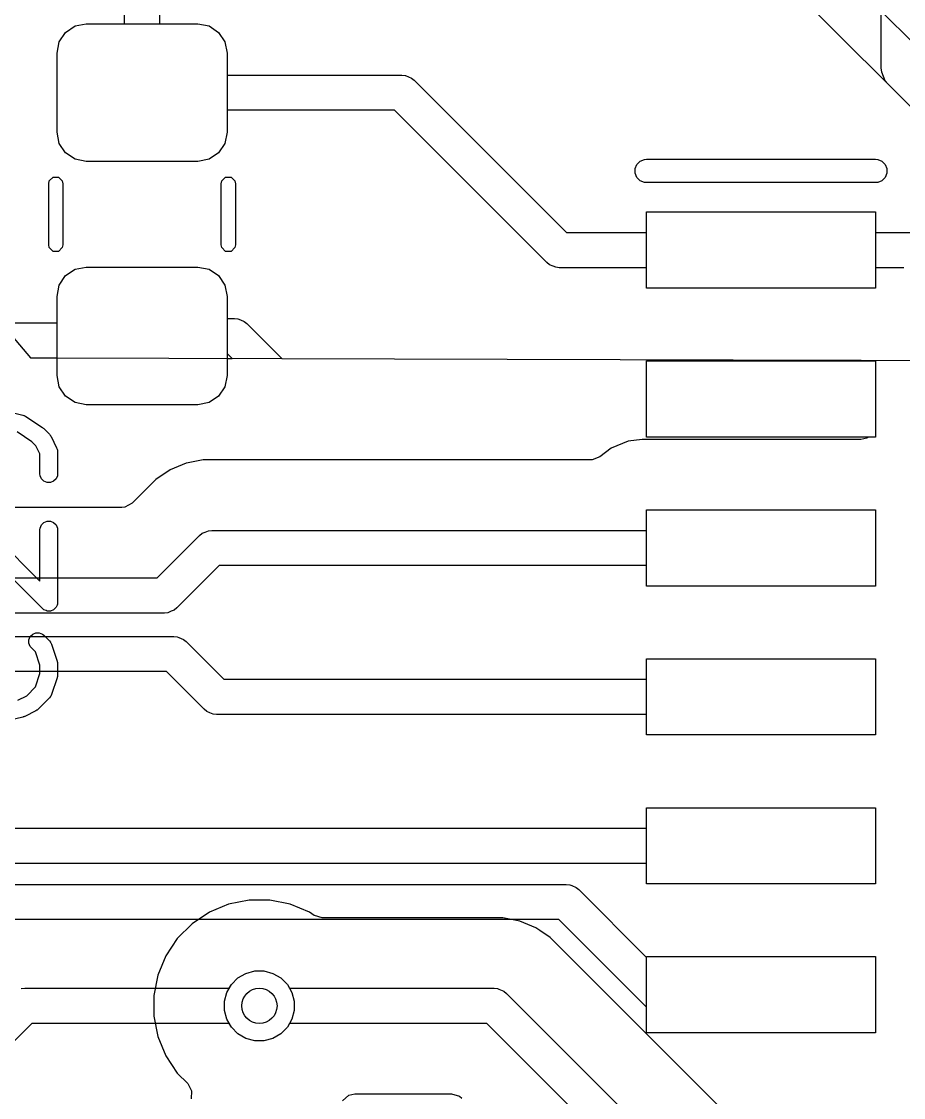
# Model space of a CAD drawing. Header units: inches. Extents: x 1.3 to 5.24, y -7.03 to -1.12.
# Drawn here: x 4.369 to 4.6649, y -3.0426 to -2.6813 of the extents above; entities that cross this region are included whole.
import ezdxf

# ---------------------------------------------------------------- set-up
doc = ezdxf.new("R2010")
doc.units = ezdxf.units.IN
doc.header["$MEASUREMENT"] = 0
for name, color, linetype, true_color in [('B.Cu', 153, 'CONTINUOUS', 0x4d7fc4), ('F.Cu', 13, 'CONTINUOUS', 0xc83434), ('F.Mask', 201, 'CONTINUOUS', 0xd864ff), ('F.Paste', 253, 'CONTINUOUS', 0xb4a09a), ('F.Silkscreen', 41, 'CONTINUOUS', 0xf2eda1), ('In1.Cu', 91, 'CONTINUOUS', 0x7fc87f), ('In2.Cu', 33, 'CONTINUOUS', 0xce7d2c)]:
    doc.layers.add(name, color=color, linetype=linetype, true_color=true_color)

msp = doc.modelspace()

# ---------------------------------------------------------------- linework, layer by layer
at = {"layer": 'B.Cu', "linetype": 'CONTINUOUS'}
for p, q in [((4.31189, -2.72325), (4.37197, -2.79425)), ((4.37197, -2.79425), (4.37197, -2.79425)), ((4.37197, -2.79425), (4.37218, -2.79425)), ((4.37218, -2.79425), (4.38068, -2.79427)), ((4.38068, -2.79427), (4.38068, -2.79427)), ((4.38068, -2.79427), (4.60765, -2.79494)), ((4.60765, -2.79494), (4.70446, -2.79522)), ((4.44533, -2.97636), (4.43848, -2.97772)), ((4.45231, -2.97636), (4.44533, -2.97636)), ((4.44533, -2.97636), (4.44533, -2.97636)), ((4.45916, -2.97772), (4.45231, -2.97636)), ((4.45231, -2.97636), (4.45231, -2.97636)), ((4.43848, -2.97772), (4.43203, -2.98039)), ((4.43848, -2.97772), (4.43848, -2.97772)), ((4.46561, -2.98039), (4.45916, -2.97772)), ((4.45916, -2.97772), (4.45916, -2.97772)), ((4.43203, -2.98039), (4.42622, -2.98427)), ((4.43203, -2.98039), (4.43203, -2.98039)), ((4.46718, -2.98144), (4.46561, -2.98039)), ((4.46561, -2.98039), (4.46561, -2.98039)), ((4.46725, -2.98149), (4.46718, -2.98144)), ((4.46989, -2.98226), (4.46725, -2.98149)), ((4.53047, -2.98226), (4.46989, -2.98226)), ((4.53618, -2.9834), (4.53047, -2.98226)), ((4.53047, -2.98226), (4.53047, -2.98226)), ((4.54155, -2.98563), (4.53618, -2.9834)), ((4.53618, -2.9834), (4.53618, -2.9834)), ((4.42622, -2.98427), (4.42128, -2.98921)), ((4.42622, -2.98427), (4.42622, -2.98427)), ((4.54156, -2.98563), (4.54155, -2.98563)), ((4.54288, -2.98651), (4.54156, -2.98563)), ((4.54639, -2.98886), (4.54288, -2.98651)), ((4.54288, -2.98651), (4.54288, -2.98651)), ((4.42128, -2.98921), (4.4174, -2.99502)), ((4.42128, -2.98921), (4.42128, -2.98921)), ((4.66486, -3.10732), (4.54639, -2.98886)), ((4.54639, -2.98886), (4.54639, -2.98886)), ((4.4174, -2.99502), (4.41473, -3.00147)), ((4.4174, -2.99502), (4.4174, -2.99502)), ((4.41473, -3.00147), (4.41337, -3.00832)), ((4.41473, -3.00147), (4.41473, -3.00147)), ((4.44163, -3.00244), (4.4443, -3.0009)), ((4.4443, -3.0009), (4.44728, -3.0001)), ((4.44728, -3.0001), (4.45036, -3.0001)), ((4.45036, -3.0001), (4.45334, -3.0009)), ((4.45334, -3.0009), (4.45601, -3.00244)), ((4.43791, -3.00729), (4.43945, -3.00462)), ((4.43945, -3.00462), (4.44163, -3.00244)), ((4.45601, -3.00244), (4.45819, -3.00462)), ((4.45819, -3.00462), (4.45893, -3.00591)), ((4.41337, -3.00832), (4.41337, -3.0153)), ((4.43711, -3.01027), (4.43791, -3.00729)), ((4.45893, -3.00591), (4.52756, -3.00591)), ((4.52756, -3.00591), (4.52871, -3.00602)), ((4.52871, -3.00602), (4.5292, -3.00622)), ((4.5292, -3.00622), (4.53084, -3.0069)), ((4.53084, -3.0069), (4.53173, -3.00764)), ((4.53173, -3.00764), (4.68922, -3.16512)), ((4.43711, -3.01335), (4.43711, -3.01027)), ((4.41337, -3.0153), (4.41473, -3.02215)), ((4.43791, -3.01633), (4.43711, -3.01335)), ((4.43945, -3.019), (4.43791, -3.01633)), ((4.44163, -3.02118), (4.43945, -3.019)), ((4.45819, -3.019), (4.45601, -3.02118)), ((4.45893, -3.01772), (4.45819, -3.019)), ((4.52511, -3.01772), (4.45893, -3.01772)), ((4.67913, -3.17174), (4.52511, -3.01772)), ((4.41473, -3.02215), (4.41473, -3.02215)), ((4.41473, -3.02215), (4.4174, -3.0286)), ((4.4443, -3.02272), (4.44163, -3.02118)), ((4.44728, -3.02352), (4.4443, -3.02272)), ((4.45036, -3.02352), (4.44728, -3.02352)), ((4.45334, -3.02272), (4.45036, -3.02352)), ((4.45601, -3.02118), (4.45334, -3.02272)), ((4.4174, -3.0286), (4.4174, -3.0286)), ((4.4174, -3.0286), (4.42128, -3.03441)), ((4.42128, -3.03441), (4.42128, -3.03441)), ((4.42128, -3.03441), (4.42476, -3.03789)), ((4.42476, -3.03789), (4.42607, -3.0403)), ((4.42607, -3.0403), (4.42588, -3.04304)), ((4.47877, -3.04184), (4.48087, -3.04136)), ((4.48087, -3.04136), (4.5133, -3.04136)), ((4.5133, -3.04136), (4.51594, -3.04213)), ((4.47672, -3.04367), (4.47877, -3.04184)), ((4.51594, -3.04213), (4.51675, -3.04279))]:
    msp.add_line(p, q, dxfattribs=at)
at = {"layer": 'B.Cu'}
msp.add_circle((4.44882, -3.01181), 0.00591, dxfattribs=at)
at = {"layer": 'F.Cu', "linetype": 'CONTINUOUS'}
for p, q in [((4.41535, -2.65748), (4.41535, -2.68209)), ((4.40354, -2.68209), (4.40354, -2.65993)), ((4.38379, -2.68497), (4.38698, -2.68284)), ((4.38698, -2.68284), (4.39075, -2.68209)), ((4.39075, -2.68209), (4.40354, -2.68209)), ((4.41535, -2.68209), (4.42815, -2.68209)), ((4.42815, -2.68209), (4.43192, -2.68284)), ((4.43192, -2.68284), (4.43511, -2.68497)), ((4.38165, -2.68816), (4.38379, -2.68497)), ((4.43511, -2.68497), (4.43724, -2.68816)), ((4.38091, -2.69193), (4.38165, -2.68816)), ((4.43724, -2.68816), (4.43799, -2.69193)), ((4.38091, -2.7185), (4.38091, -2.69193)), ((4.43799, -2.69193), (4.43799, -2.69931)), ((4.43799, -2.69931), (4.49656, -2.69931)), ((4.49656, -2.69931), (4.49771, -2.69942)), ((4.49771, -2.69942), (4.49789, -2.6995)), ((4.49789, -2.6995), (4.49984, -2.70031)), ((4.49984, -2.70031), (4.50073, -2.70104)), ((4.50073, -2.70104), (4.55186, -2.75217)), ((4.49411, -2.71112), (4.43799, -2.71112)), ((4.43799, -2.71112), (4.43799, -2.7185)), ((4.54523, -2.76225), (4.49411, -2.71112)), ((4.38165, -2.72227), (4.38091, -2.7185)), ((4.43799, -2.7185), (4.43724, -2.72227)), ((4.38379, -2.72546), (4.38165, -2.72227)), ((4.43724, -2.72227), (4.43511, -2.72546)), ((4.38698, -2.7276), (4.38379, -2.72546)), ((4.43511, -2.72546), (4.43192, -2.7276)), ((4.39075, -2.72835), (4.38698, -2.7276)), ((4.42815, -2.72835), (4.39075, -2.72835)), ((4.43192, -2.7276), (4.42815, -2.72835)), ((4.57874, -2.75217), (4.57874, -2.74528)), ((4.57874, -2.74528), (4.65551, -2.74528)), ((4.65551, -2.74528), (4.65551, -2.75217)), ((4.55186, -2.75217), (4.57874, -2.75217)), ((4.65551, -2.75217), (4.66752, -2.75217)), ((4.54613, -2.76298), (4.54523, -2.76225)), ((4.54738, -2.7635), (4.54613, -2.76298)), ((4.38165, -2.76986), (4.38379, -2.76666)), ((4.38379, -2.76666), (4.38698, -2.76453)), ((4.38698, -2.76453), (4.39075, -2.76378)), ((4.39075, -2.76378), (4.42815, -2.76378)), ((4.42815, -2.76378), (4.43192, -2.76453)), ((4.43192, -2.76453), (4.43511, -2.76666)), ((4.43511, -2.76666), (4.43724, -2.76986)), ((4.54826, -2.76386), (4.54738, -2.7635)), ((4.54941, -2.76398), (4.54826, -2.76386)), ((4.57874, -2.76398), (4.54941, -2.76398)), ((4.57874, -2.77087), (4.57874, -2.76398)), ((4.66507, -2.76398), (4.65551, -2.76398)), ((4.65551, -2.76398), (4.65551, -2.77087)), ((4.38091, -2.77362), (4.38165, -2.76986)), ((4.43724, -2.76986), (4.43799, -2.77362)), ((4.38091, -2.78248), (4.38091, -2.77362)), ((4.43799, -2.77362), (4.43799, -2.781)), ((4.65551, -2.77087), (4.57874, -2.77087)), ((4.43799, -2.781), (4.44045, -2.781)), ((4.44045, -2.781), (4.4416, -2.78112)), ((4.4416, -2.78112), (4.44249, -2.78148)), ((4.44249, -2.78148), (4.44373, -2.782)), ((4.36201, -2.78248), (4.38091, -2.78248)), ((4.44373, -2.782), (4.44463, -2.78273)), ((4.44463, -2.78273), (4.45639, -2.79449)), ((4.43799, -2.79281), (4.43799, -2.79444)), ((4.43801, -2.79281), (4.43799, -2.79281)), ((4.43799, -2.79444), (4.43964, -2.79445)), ((4.43964, -2.79445), (4.43801, -2.79281)), ((4.45639, -2.79449), (4.60765, -2.79494)), ((4.60765, -2.79494), (4.60765, -2.79494)), ((4.60765, -2.79494), (4.60775, -2.79494)), ((4.60775, -2.79494), (4.65062, -2.79506)), ((4.65062, -2.79506), (4.65135, -2.79528)), ((4.65135, -2.79528), (4.65551, -2.79528)), ((4.65551, -2.79528), (4.65551, -2.82087)), ((4.65264, -2.82119), (4.65061, -2.82163)), ((4.65302, -2.82087), (4.65264, -2.82119)), ((4.65551, -2.82087), (4.65302, -2.82087)), ((4.56682, -2.82462), (4.56305, -2.82751)), ((4.57257, -2.82224), (4.56682, -2.82462)), ((4.57719, -2.82163), (4.57257, -2.82224)), ((4.57257, -2.82224), (4.57257, -2.82224)), ((4.65061, -2.82163), (4.57719, -2.82163)), ((4.56305, -2.82751), (4.56048, -2.82851)), ((4.41888, -2.83189), (4.41404, -2.83512)), ((4.42426, -2.82966), (4.41888, -2.83189)), ((4.41888, -2.83189), (4.41888, -2.83189)), ((4.42439, -2.82963), (4.42426, -2.82966)), ((4.42426, -2.82966), (4.42426, -2.82966)), ((4.42996, -2.82852), (4.42439, -2.82963)), ((4.56008, -2.82852), (4.42996, -2.82852)), ((4.56048, -2.82851), (4.56008, -2.82852)), ((4.41404, -2.83512), (4.40612, -2.84304)), ((4.41404, -2.83512), (4.41404, -2.83512)), ((4.40267, -2.84447), (4.23081, -2.84447)), ((4.40371, -2.84436), (4.40267, -2.84447)), ((4.40612, -2.84304), (4.40371, -2.84436)), ((4.57874, -2.85217), (4.57874, -2.84528)), ((4.57874, -2.84528), (4.65551, -2.84528)), ((4.65551, -2.84528), (4.65551, -2.87087)), ((4.4287, -2.8539), (4.42959, -2.85316)), ((4.42959, -2.85316), (4.4306, -2.85274)), ((4.4306, -2.85274), (4.43172, -2.85228)), ((4.43172, -2.85228), (4.43287, -2.85217)), ((4.43287, -2.85217), (4.57874, -2.85217)), ((4.41448, -2.86811), (4.4287, -2.8539)), ((4.43532, -2.86398), (4.4211, -2.87819)), ((4.57874, -2.86398), (4.43532, -2.86398)), ((4.57874, -2.87087), (4.57874, -2.86398)), ((4.23228, -2.86811), (4.41448, -2.86811)), ((4.65551, -2.87087), (4.57874, -2.87087)), ((4.42021, -2.87893), (4.41918, -2.87935)), ((4.4211, -2.87819), (4.42021, -2.87893)), ((4.41693, -2.87992), (4.23473, -2.87992)), ((4.41808, -2.87981), (4.41693, -2.87992)), ((4.41918, -2.87935), (4.41808, -2.87981)), ((4.23932, -2.8878), (4.42008, -2.8878)), ((4.42008, -2.8878), (4.42123, -2.88791)), ((4.42123, -2.88791), (4.42177, -2.88813)), ((4.42177, -2.88813), (4.42336, -2.88879)), ((4.42336, -2.88879), (4.42425, -2.88952)), ((4.42425, -2.88952), (4.43689, -2.90217)), ((4.57874, -2.90217), (4.57874, -2.89528)), ((4.57874, -2.89528), (4.65551, -2.89528)), ((4.65551, -2.89528), (4.65551, -2.92087)), ((4.41763, -2.89961), (4.24177, -2.89961)), ((4.43027, -2.91225), (4.41763, -2.89961)), ((4.43689, -2.90217), (4.57874, -2.90217)), ((4.43117, -2.91298), (4.43027, -2.91225)), ((4.43214, -2.91339), (4.43117, -2.91298)), ((4.4333, -2.91386), (4.43214, -2.91339)), ((4.43445, -2.91398), (4.4333, -2.91386)), ((4.57874, -2.91398), (4.43445, -2.91398)), ((4.57874, -2.92087), (4.57874, -2.91398)), ((4.65551, -2.92087), (4.57874, -2.92087)), ((4.57874, -2.95217), (4.57874, -2.94528)), ((4.57874, -2.94528), (4.65551, -2.94528)), ((4.65551, -2.94528), (4.65551, -2.97087)), ((4.34508, -2.95217), (4.57874, -2.95217)), ((4.57874, -2.96398), (4.34752, -2.96398)), ((4.57874, -2.97087), (4.57874, -2.96398)), ((4.35291, -2.97106), (4.55177, -2.97106)), ((4.55177, -2.97106), (4.55292, -2.97118)), ((4.55292, -2.97118), (4.5536, -2.97146)), ((4.5536, -2.97146), (4.55505, -2.97206)), ((4.55505, -2.97206), (4.55595, -2.97279)), ((4.55595, -2.97279), (4.57874, -2.99559)), ((4.65551, -2.97087), (4.57874, -2.97087)), ((4.54933, -2.98287), (4.35535, -2.98287)), ((4.5787, -3.01225), (4.54933, -2.98287)), ((4.57874, -2.99559), (4.57874, -2.99528)), ((4.57874, -2.99528), (4.65551, -2.99528)), ((4.65551, -2.99528), (4.65551, -3.02087)), ((4.44163, -3.00244), (4.4443, -3.0009)), ((4.4443, -3.0009), (4.44728, -3.0001)), ((4.44728, -3.0001), (4.45036, -3.0001)), ((4.45036, -3.0001), (4.45334, -3.0009)), ((4.45334, -3.0009), (4.45601, -3.00244)), ((4.43871, -3.00591), (4.43945, -3.00462)), ((4.43945, -3.00462), (4.44163, -3.00244)), ((4.45601, -3.00244), (4.45819, -3.00462)), ((4.45819, -3.00462), (4.45973, -3.00729)), ((4.36893, -3.00602), (4.37008, -3.00591)), ((4.37008, -3.00591), (4.43871, -3.00591)), ((4.45973, -3.00729), (4.46053, -3.01027)), ((4.46053, -3.01027), (4.46053, -3.01335)), ((4.57874, -3.01228), (4.5787, -3.01225)), ((4.57874, -3.02087), (4.57874, -3.01228)), ((4.45973, -3.01633), (4.45819, -3.019)), ((4.46053, -3.01335), (4.45973, -3.01633)), ((4.37252, -3.01772), (4.35457, -3.03567)), ((4.43871, -3.01772), (4.37252, -3.01772)), ((4.43945, -3.019), (4.43871, -3.01772)), ((4.44163, -3.02118), (4.43945, -3.019)), ((4.45819, -3.019), (4.45601, -3.02118)), ((4.4443, -3.02272), (4.44163, -3.02118)), ((4.44728, -3.02352), (4.4443, -3.02272)), ((4.45036, -3.02352), (4.44728, -3.02352)), ((4.45334, -3.02272), (4.45036, -3.02352)), ((4.45601, -3.02118), (4.45334, -3.02272)), ((4.65551, -3.02087), (4.57874, -3.02087))]:
    msp.add_line(p, q, dxfattribs=at)
at = {"layer": 'F.Cu'}
msp.add_circle((4.44882, -3.01181), 0.00591, dxfattribs=at)
at = {"layer": 'F.Mask', "linetype": 'CONTINUOUS'}
for p, q in [((4.38379, -2.68497), (4.38698, -2.68284)), ((4.38698, -2.68284), (4.39075, -2.68209)), ((4.39075, -2.68209), (4.42815, -2.68209)), ((4.42815, -2.68209), (4.43192, -2.68284)), ((4.43192, -2.68284), (4.43511, -2.68497)), ((4.38165, -2.68816), (4.38379, -2.68497)), ((4.43511, -2.68497), (4.43724, -2.68816)), ((4.38091, -2.69193), (4.38165, -2.68816)), ((4.43724, -2.68816), (4.43799, -2.69193)), ((4.38091, -2.7185), (4.38091, -2.69193)), ((4.43799, -2.69193), (4.43799, -2.7185)), ((4.38165, -2.72227), (4.38091, -2.7185)), ((4.43799, -2.7185), (4.43724, -2.72227)), ((4.38379, -2.72546), (4.38165, -2.72227)), ((4.43724, -2.72227), (4.43511, -2.72546)), ((4.38698, -2.7276), (4.38379, -2.72546)), ((4.43511, -2.72546), (4.43192, -2.7276)), ((4.39075, -2.72835), (4.38698, -2.7276)), ((4.42815, -2.72835), (4.39075, -2.72835)), ((4.43192, -2.7276), (4.42815, -2.72835)), ((4.57874, -2.77087), (4.57874, -2.74528)), ((4.57874, -2.74528), (4.65551, -2.74528)), ((4.65551, -2.74528), (4.65551, -2.77087)), ((4.38165, -2.76986), (4.38379, -2.76666)), ((4.38379, -2.76666), (4.38698, -2.76453)), ((4.38698, -2.76453), (4.39075, -2.76378)), ((4.39075, -2.76378), (4.42815, -2.76378)), ((4.42815, -2.76378), (4.43192, -2.76453)), ((4.43192, -2.76453), (4.43511, -2.76666)), ((4.43511, -2.76666), (4.43724, -2.76986)), ((4.38091, -2.77362), (4.38165, -2.76986)), ((4.43724, -2.76986), (4.43799, -2.77362)), ((4.38091, -2.8002), (4.38091, -2.77362)), ((4.43799, -2.77362), (4.43799, -2.8002)), ((4.65551, -2.77087), (4.57874, -2.77087)), ((4.57874, -2.82087), (4.57874, -2.79528)), ((4.57874, -2.79528), (4.65551, -2.79528)), ((4.65551, -2.79528), (4.65551, -2.82087)), ((4.38165, -2.80396), (4.38091, -2.8002)), ((4.43799, -2.8002), (4.43724, -2.80396)), ((4.38379, -2.80716), (4.38165, -2.80396)), ((4.43724, -2.80396), (4.43511, -2.80716)), ((4.38698, -2.80929), (4.38379, -2.80716)), ((4.39075, -2.81004), (4.38698, -2.80929)), ((4.42815, -2.81004), (4.39075, -2.81004)), ((4.43192, -2.80929), (4.42815, -2.81004)), ((4.43511, -2.80716), (4.43192, -2.80929)), ((4.65551, -2.82087), (4.57874, -2.82087)), ((4.57874, -2.87087), (4.57874, -2.84528)), ((4.57874, -2.84528), (4.65551, -2.84528)), ((4.65551, -2.84528), (4.65551, -2.87087)), ((4.65551, -2.87087), (4.57874, -2.87087)), ((4.57874, -2.92087), (4.57874, -2.89528)), ((4.57874, -2.89528), (4.65551, -2.89528)), ((4.65551, -2.89528), (4.65551, -2.92087)), ((4.65551, -2.92087), (4.57874, -2.92087)), ((4.57874, -2.97087), (4.57874, -2.94528)), ((4.57874, -2.94528), (4.65551, -2.94528)), ((4.65551, -2.94528), (4.65551, -2.97087)), ((4.65551, -2.97087), (4.57874, -2.97087)), ((4.57874, -3.02087), (4.57874, -2.99528)), ((4.57874, -2.99528), (4.65551, -2.99528)), ((4.65551, -2.99528), (4.65551, -3.02087)), ((4.65551, -3.02087), (4.57874, -3.02087))]:
    msp.add_line(p, q, dxfattribs=at)
at = {"layer": 'F.Paste', "linetype": 'CONTINUOUS'}
for p, q in [((4.38379, -2.68497), (4.38698, -2.68284)), ((4.38698, -2.68284), (4.39075, -2.68209)), ((4.39075, -2.68209), (4.42815, -2.68209)), ((4.42815, -2.68209), (4.43192, -2.68284)), ((4.43192, -2.68284), (4.43511, -2.68497)), ((4.38165, -2.68816), (4.38379, -2.68497)), ((4.43511, -2.68497), (4.43724, -2.68816)), ((4.38091, -2.69193), (4.38165, -2.68816)), ((4.43724, -2.68816), (4.43799, -2.69193)), ((4.38091, -2.7185), (4.38091, -2.69193)), ((4.43799, -2.69193), (4.43799, -2.7185)), ((4.38165, -2.72227), (4.38091, -2.7185)), ((4.43799, -2.7185), (4.43724, -2.72227)), ((4.38379, -2.72546), (4.38165, -2.72227)), ((4.43724, -2.72227), (4.43511, -2.72546)), ((4.38698, -2.7276), (4.38379, -2.72546)), ((4.43511, -2.72546), (4.43192, -2.7276)), ((4.39075, -2.72835), (4.38698, -2.7276)), ((4.42815, -2.72835), (4.39075, -2.72835)), ((4.43192, -2.7276), (4.42815, -2.72835)), ((4.57874, -2.77087), (4.57874, -2.74528)), ((4.57874, -2.74528), (4.65551, -2.74528)), ((4.65551, -2.74528), (4.65551, -2.77087)), ((4.38165, -2.76986), (4.38379, -2.76666)), ((4.38379, -2.76666), (4.38698, -2.76453)), ((4.38698, -2.76453), (4.39075, -2.76378)), ((4.39075, -2.76378), (4.42815, -2.76378)), ((4.42815, -2.76378), (4.43192, -2.76453)), ((4.43192, -2.76453), (4.43511, -2.76666)), ((4.43511, -2.76666), (4.43724, -2.76986)), ((4.38091, -2.77362), (4.38165, -2.76986)), ((4.43724, -2.76986), (4.43799, -2.77362)), ((4.38091, -2.8002), (4.38091, -2.77362)), ((4.43799, -2.77362), (4.43799, -2.8002)), ((4.65551, -2.77087), (4.57874, -2.77087)), ((4.57874, -2.82087), (4.57874, -2.79528)), ((4.57874, -2.79528), (4.65551, -2.79528)), ((4.65551, -2.79528), (4.65551, -2.82087)), ((4.38165, -2.80396), (4.38091, -2.8002)), ((4.43799, -2.8002), (4.43724, -2.80396)), ((4.38379, -2.80716), (4.38165, -2.80396)), ((4.43724, -2.80396), (4.43511, -2.80716)), ((4.38698, -2.80929), (4.38379, -2.80716)), ((4.39075, -2.81004), (4.38698, -2.80929)), ((4.42815, -2.81004), (4.39075, -2.81004)), ((4.43192, -2.80929), (4.42815, -2.81004)), ((4.43511, -2.80716), (4.43192, -2.80929)), ((4.65551, -2.82087), (4.57874, -2.82087)), ((4.57874, -2.87087), (4.57874, -2.84528)), ((4.57874, -2.84528), (4.65551, -2.84528)), ((4.65551, -2.84528), (4.65551, -2.87087)), ((4.65551, -2.87087), (4.57874, -2.87087)), ((4.57874, -2.92087), (4.57874, -2.89528)), ((4.57874, -2.89528), (4.65551, -2.89528)), ((4.65551, -2.89528), (4.65551, -2.92087)), ((4.65551, -2.92087), (4.57874, -2.92087)), ((4.57874, -2.97087), (4.57874, -2.94528)), ((4.57874, -2.94528), (4.65551, -2.94528)), ((4.65551, -2.94528), (4.65551, -2.97087)), ((4.65551, -2.97087), (4.57874, -2.97087)), ((4.57874, -3.02087), (4.57874, -2.99528)), ((4.57874, -2.99528), (4.65551, -2.99528)), ((4.65551, -2.99528), (4.65551, -3.02087)), ((4.65551, -3.02087), (4.57874, -3.02087))]:
    msp.add_line(p, q, dxfattribs=at)
at = {"layer": 'F.Silkscreen', "linetype": 'CONTINUOUS'}
for p, q in [((4.57488, -2.73073), (4.57547, -2.72931)), ((4.57488, -2.73226), (4.57488, -2.73073)), ((4.57547, -2.72931), (4.57655, -2.72822)), ((4.57655, -2.72822), (4.57797, -2.72763)), ((4.57797, -2.72763), (4.57874, -2.72756)), ((4.57874, -2.72756), (4.65551, -2.72756)), ((4.65551, -2.72756), (4.65628, -2.72763)), ((4.65628, -2.72763), (4.6577, -2.72822)), ((4.6577, -2.72822), (4.65879, -2.72931)), ((4.65879, -2.72931), (4.65937, -2.73073)), ((4.65937, -2.73073), (4.65937, -2.73226)), ((4.37833, -2.73487), (4.37961, -2.7336)), ((4.37961, -2.7336), (4.38142, -2.7336)), ((4.38142, -2.7336), (4.38269, -2.73487)), ((4.4362, -2.73487), (4.43748, -2.7336)), ((4.43748, -2.7336), (4.43929, -2.7336)), ((4.43929, -2.7336), (4.44057, -2.73487)), ((4.57547, -2.73368), (4.57488, -2.73226)), ((4.57655, -2.73477), (4.57547, -2.73368)), ((4.65879, -2.73368), (4.6577, -2.73477)), ((4.65937, -2.73226), (4.65879, -2.73368)), ((4.37815, -2.73578), (4.37833, -2.73487)), ((4.37815, -2.75635), (4.37815, -2.73578)), ((4.38269, -2.73487), (4.38287, -2.73578)), ((4.38287, -2.73578), (4.38287, -2.75635)), ((4.43602, -2.73578), (4.4362, -2.73487)), ((4.43602, -2.75635), (4.43602, -2.73578)), ((4.44057, -2.73487), (4.44075, -2.73578)), ((4.44075, -2.73578), (4.44075, -2.75635)), ((4.57797, -2.73536), (4.57655, -2.73477)), ((4.57874, -2.73543), (4.57797, -2.73536)), ((4.65551, -2.73543), (4.57874, -2.73543)), ((4.65628, -2.73536), (4.65551, -2.73543)), ((4.6577, -2.73477), (4.65628, -2.73536)), ((4.37833, -2.75725), (4.37815, -2.75635)), ((4.37961, -2.75853), (4.37833, -2.75725)), ((4.38142, -2.75853), (4.37961, -2.75853)), ((4.38269, -2.75725), (4.38142, -2.75853)), ((4.38287, -2.75635), (4.38269, -2.75725)), ((4.4362, -2.75725), (4.43602, -2.75635)), ((4.43748, -2.75853), (4.4362, -2.75725)), ((4.43929, -2.75853), (4.43748, -2.75853)), ((4.44057, -2.75725), (4.43929, -2.75853)), ((4.44075, -2.75635), (4.44057, -2.75725)), ((4.36199, -2.81163), (4.36948, -2.8135)), ((4.36948, -2.8135), (4.36982, -2.81362)), ((4.36982, -2.81362), (4.3699, -2.81364)), ((4.3699, -2.81364), (4.36996, -2.81367)), ((4.36996, -2.81367), (4.37003, -2.8137)), ((4.37003, -2.8137), (4.37009, -2.81374)), ((4.37009, -2.81374), (4.37041, -2.81391)), ((4.37041, -2.81391), (4.37603, -2.81766)), ((4.37251, -2.82241), (4.36756, -2.81911)), ((4.37603, -2.81766), (4.37603, -2.81766)), ((4.37603, -2.81766), (4.37603, -2.81766)), ((4.37603, -2.81766), (4.37625, -2.81784)), ((4.37625, -2.81784), (4.37648, -2.81803)), ((4.37648, -2.81803), (4.37648, -2.81803)), ((4.37648, -2.81803), (4.37648, -2.81803)), ((4.37648, -2.81803), (4.37836, -2.8199)), ((4.37836, -2.8199), (4.37854, -2.82013)), ((4.37854, -2.82013), (4.3786, -2.82018)), ((4.3786, -2.82018), (4.37866, -2.82027)), ((4.37866, -2.82027), (4.37872, -2.82035)), ((4.37872, -2.82035), (4.37875, -2.82042)), ((4.37875, -2.82042), (4.37891, -2.82067)), ((4.37891, -2.82067), (4.38078, -2.82442)), ((4.37384, -2.82374), (4.37251, -2.82241)), ((4.37519, -2.82644), (4.37384, -2.82374)), ((4.38078, -2.82442), (4.38099, -2.82496)), ((4.37519, -2.83324), (4.37519, -2.82644)), ((4.38099, -2.82496), (4.381, -2.82507)), ((4.381, -2.82507), (4.38104, -2.82516)), ((4.38104, -2.82516), (4.3811, -2.82574)), ((4.3811, -2.82574), (4.3811, -2.83324)), ((4.37525, -2.83382), (4.37519, -2.83324)), ((4.37569, -2.83488), (4.37525, -2.83382)), ((4.3765, -2.83569), (4.37569, -2.83488)), ((4.37757, -2.83614), (4.3765, -2.83569)), ((4.37978, -2.83569), (4.37872, -2.83614)), ((4.3806, -2.83488), (4.37978, -2.83569)), ((4.38104, -2.83382), (4.3806, -2.83488)), ((4.3811, -2.83324), (4.38104, -2.83382)), ((4.37872, -2.83614), (4.37757, -2.83614)), ((4.37569, -2.85035), (4.3765, -2.84953)), ((4.3765, -2.84953), (4.37757, -2.84909)), ((4.37757, -2.84909), (4.37872, -2.84909)), ((4.37872, -2.84909), (4.37978, -2.84953)), ((4.37978, -2.84953), (4.3806, -2.85035)), ((4.35773, -2.85177), (4.37519, -2.86923)), ((4.37519, -2.85199), (4.37525, -2.85141)), ((4.37519, -2.86923), (4.37519, -2.85199)), ((4.37525, -2.85141), (4.37569, -2.85035)), ((4.3806, -2.85035), (4.38104, -2.85141)), ((4.38104, -2.85141), (4.3811, -2.85199)), ((4.3811, -2.85199), (4.3811, -2.87636)), ((4.37605, -2.87845), (4.35405, -2.85644)), ((4.3765, -2.87881), (4.37605, -2.87845)), ((4.37725, -2.87913), (4.3765, -2.87881)), ((4.37978, -2.87881), (4.37872, -2.87926)), ((4.3806, -2.878), (4.37978, -2.87881)), ((4.38091, -2.87725), (4.3806, -2.878)), ((4.38104, -2.87694), (4.38091, -2.87725)), ((4.3811, -2.87636), (4.38104, -2.87694)), ((4.37757, -2.87926), (4.37725, -2.87913)), ((4.37872, -2.87926), (4.37757, -2.87926)), ((4.37757, -2.87926), (4.37757, -2.87926)), ((4.3715, -2.88891), (4.37194, -2.88784)), ((4.3715, -2.89006), (4.3715, -2.88891)), ((4.37194, -2.88784), (4.37275, -2.88703)), ((4.37275, -2.88703), (4.37382, -2.88659)), ((4.37382, -2.88659), (4.37497, -2.88659)), ((4.37497, -2.88659), (4.37603, -2.88703)), ((4.37603, -2.88703), (4.37648, -2.88739)), ((4.37648, -2.88739), (4.37836, -2.88927)), ((4.37836, -2.88927), (4.37872, -2.88972)), ((4.37872, -2.88972), (4.37876, -2.88981)), ((4.37876, -2.88981), (4.37883, -2.8899)), ((4.37883, -2.8899), (4.37907, -2.89042)), ((4.37194, -2.89112), (4.3715, -2.89006)), ((4.37231, -2.89157), (4.37194, -2.89112)), ((4.37369, -2.89295), (4.37231, -2.89157)), ((4.37519, -2.89746), (4.37369, -2.89295)), ((4.37907, -2.89042), (4.38094, -2.89605)), ((4.38094, -2.89605), (4.38101, -2.89633)), ((4.38101, -2.89633), (4.38104, -2.89641)), ((4.38104, -2.89641), (4.38105, -2.89651)), ((4.38105, -2.89651), (4.38107, -2.89661)), ((4.38107, -2.89661), (4.38107, -2.89669)), ((4.38107, -2.89669), (4.3811, -2.89698)), ((4.3811, -2.89698), (4.3811, -2.90073)), ((4.37369, -2.90476), (4.37519, -2.90025)), ((4.37519, -2.90025), (4.37519, -2.89746)), ((4.3811, -2.90073), (4.38107, -2.90102)), ((4.38094, -2.90166), (4.37907, -2.90729)), ((4.38101, -2.90138), (4.38094, -2.90166)), ((4.38104, -2.90131), (4.38101, -2.90138)), ((4.38105, -2.9012), (4.38104, -2.90131)), ((4.38107, -2.9011), (4.38105, -2.9012)), ((4.38107, -2.90102), (4.38107, -2.9011)), ((4.36774, -2.90919), (4.37077, -2.90768)), ((4.37077, -2.90768), (4.37369, -2.90476)), ((4.37876, -2.9079), (4.37872, -2.908)), ((4.37883, -2.90782), (4.37876, -2.9079)), ((4.37907, -2.90729), (4.37883, -2.90782)), ((4.37836, -2.90844), (4.37461, -2.91219)), ((4.37872, -2.908), (4.37836, -2.90844)), ((4.36948, -2.91484), (4.36199, -2.91672)), ((4.36953, -2.91483), (4.36948, -2.91484)), ((4.36955, -2.91483), (4.36953, -2.91483)), ((4.36979, -2.91474), (4.36955, -2.91483)), ((4.37003, -2.91465), (4.36979, -2.91474)), ((4.37005, -2.91464), (4.37003, -2.91465)), ((4.37009, -2.91462), (4.37005, -2.91464)), ((4.37384, -2.91275), (4.37009, -2.91462)), ((4.37409, -2.91259), (4.37384, -2.91275)), ((4.37416, -2.91256), (4.37409, -2.91259)), ((4.37424, -2.91249), (4.37416, -2.91256)), ((4.37433, -2.91244), (4.37424, -2.91249)), ((4.37438, -2.91238), (4.37433, -2.91244)), ((4.37461, -2.91219), (4.37438, -2.91238))]:
    msp.add_line(p, q, dxfattribs=at)
at = {"layer": 'In1.Cu', "linetype": 'CONTINUOUS'}
for p, q in [((4.47407, -2.49443), (4.92069, -2.94105)), ((4.90955, -2.95218), (4.46524, -2.50787)), ((4.44163, -3.00244), (4.4443, -3.0009)), ((4.4443, -3.0009), (4.44728, -3.0001)), ((4.44728, -3.0001), (4.45036, -3.0001)), ((4.45036, -3.0001), (4.45334, -3.0009)), ((4.45334, -3.0009), (4.45601, -3.00244)), ((4.43791, -3.00729), (4.43945, -3.00462)), ((4.43945, -3.00462), (4.44163, -3.00244)), ((4.45601, -3.00244), (4.45819, -3.00462)), ((4.45819, -3.00462), (4.45973, -3.00729)), ((4.43711, -3.01027), (4.43791, -3.00729)), ((4.45973, -3.00729), (4.46053, -3.01027)), ((4.43711, -3.01335), (4.43711, -3.01027)), ((4.46053, -3.01027), (4.46053, -3.01335)), ((4.43791, -3.01633), (4.43711, -3.01335)), ((4.43945, -3.019), (4.43791, -3.01633)), ((4.45973, -3.01633), (4.45819, -3.019)), ((4.46053, -3.01335), (4.45973, -3.01633)), ((4.44163, -3.02118), (4.43945, -3.019)), ((4.45819, -3.019), (4.45601, -3.02118)), ((4.4443, -3.02272), (4.44163, -3.02118)), ((4.44728, -3.02352), (4.4443, -3.02272)), ((4.45036, -3.02352), (4.44728, -3.02352)), ((4.45334, -3.02272), (4.45036, -3.02352)), ((4.45601, -3.02118), (4.45334, -3.02272))]:
    msp.add_line(p, q, dxfattribs=at)
at = {"layer": 'In1.Cu'}
msp.add_circle((4.44882, -3.01181), 0.00591, dxfattribs=at)
at = {"layer": 'In2.Cu', "linetype": 'CONTINUOUS'}
for p, q in [((4.65748, -2.69685), (4.65748, -2.46389)), ((4.65763, -2.69839), (4.65748, -2.69685)), ((4.65881, -2.70122), (4.65763, -2.69839)), ((4.65979, -2.70242), (4.65881, -2.70122)), ((4.83465, -2.87728), (4.65979, -2.70242)), ((4.44163, -3.00244), (4.4443, -3.0009)), ((4.4443, -3.0009), (4.44728, -3.0001)), ((4.44728, -3.0001), (4.45036, -3.0001)), ((4.45036, -3.0001), (4.45334, -3.0009)), ((4.45334, -3.0009), (4.45601, -3.00244)), ((4.43791, -3.00729), (4.43945, -3.00462)), ((4.43945, -3.00462), (4.44163, -3.00244)), ((4.45601, -3.00244), (4.45819, -3.00462)), ((4.45819, -3.00462), (4.45973, -3.00729)), ((4.43711, -3.01027), (4.43791, -3.00729)), ((4.45973, -3.00729), (4.46053, -3.01027)), ((4.43711, -3.01335), (4.43711, -3.01027)), ((4.46053, -3.01027), (4.46053, -3.01335)), ((4.43791, -3.01633), (4.43711, -3.01335)), ((4.43945, -3.019), (4.43791, -3.01633)), ((4.45973, -3.01633), (4.45819, -3.019)), ((4.46053, -3.01335), (4.45973, -3.01633)), ((4.44163, -3.02118), (4.43945, -3.019)), ((4.45819, -3.019), (4.45601, -3.02118)), ((4.4443, -3.02272), (4.44163, -3.02118)), ((4.44728, -3.02352), (4.4443, -3.02272)), ((4.45036, -3.02352), (4.44728, -3.02352)), ((4.45334, -3.02272), (4.45036, -3.02352)), ((4.45601, -3.02118), (4.45334, -3.02272))]:
    msp.add_line(p, q, dxfattribs=at)
at = {"layer": 'In2.Cu'}
msp.add_circle((4.44882, -3.01181), 0.00591, dxfattribs=at)

doc.saveas('drawing.dxf')
